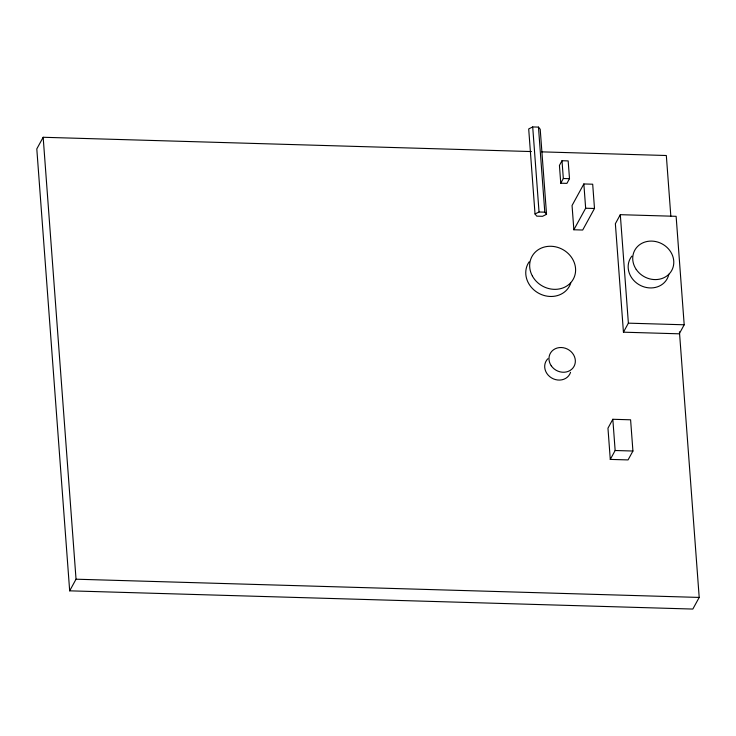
<?xml version="1.0" encoding="UTF-8"?>
<svg xmlns="http://www.w3.org/2000/svg" width="736" height="736" viewBox="0 0 736 736"><rect width="100%" height="100%" fill="white"/><g stroke="black" fill="none" stroke-linecap="round" stroke-linejoin="round"><path stroke-width="1.1" d="M531.456 151.561L43.166 137.273L36.8 148.902L69.672 590.833L692.834 609.058L699.2 597.43L679.438 331.816M69.672 590.833L76.038 579.204L43.166 137.273M562 160.724L559.434 165.425L560.758 183.2L566.922 183.374L569.498 178.682L568.174 160.908L562 160.724L563.325 178.508L560.758 183.2M583.85 183.954L572.056 205.5L573.859 229.77L582.7 230.028L594.495 208.481L592.692 184.212L583.85 183.954L585.654 208.224L573.859 229.77M620.31 214.682L615.37 223.707L623.438 332.184L679.254 333.813L684.195 324.788L676.126 216.32L620.31 214.682L628.378 323.159L623.438 332.184M612.83 419.281L607.964 428.177L610.282 459.402L628.056 459.917L632.923 451.03L630.596 419.805L612.83 419.281L615.149 450.506L610.282 459.402M532.708 126.942L528.696 128.929L535.026 213.983L536.765 216.145L542.524 216.31L546.544 214.323L540.215 129.269L538.467 127.107L532.708 126.942L539.037 211.996L535.026 213.983M541.751 151.864L666.328 155.508L670.836 216.191M563.325 178.508L569.498 178.682M585.654 208.224L594.495 208.481M539.037 211.996L544.796 212.161L546.544 214.323M628.378 323.159L684.195 324.788M615.149 450.506L632.923 451.03M76.038 579.204L699.2 597.43M538.467 127.107L544.796 212.161M570.556 372.306A13.533 12.006 28.7 0 1 551.577 377.936A13.533 12.006 28.7 0 1 547.915 358.699M570.75 283.139A23.561 20.902 28.7 0 1 539.341 293.609A23.561 20.902 28.7 0 1 529.166 261.841M668.849 274.243A21.059 18.676 28.7 0 1 640.66 285.559A21.059 18.676 28.7 0 1 631.874 256.11M532.413 276.083A23.561 20.902 28.7 0 0 572.203 280.885A23.561 20.902 28.7 0 0 553.279 246.44A23.561 20.902 28.7 0 0 532.413 276.083M551.218 365.737A13.533 12.006 28.7 0 0 574.016 366.408A13.533 12.006 28.7 0 0 561.237 347.521A13.533 12.006 28.7 0 0 551.218 365.737M636.235 269.45A21.059 18.676 28.7 0 0 671.71 270.489A21.059 18.676 28.7 0 0 651.82 241.095A21.059 18.676 28.7 0 0 636.235 269.45"/></g></svg>
